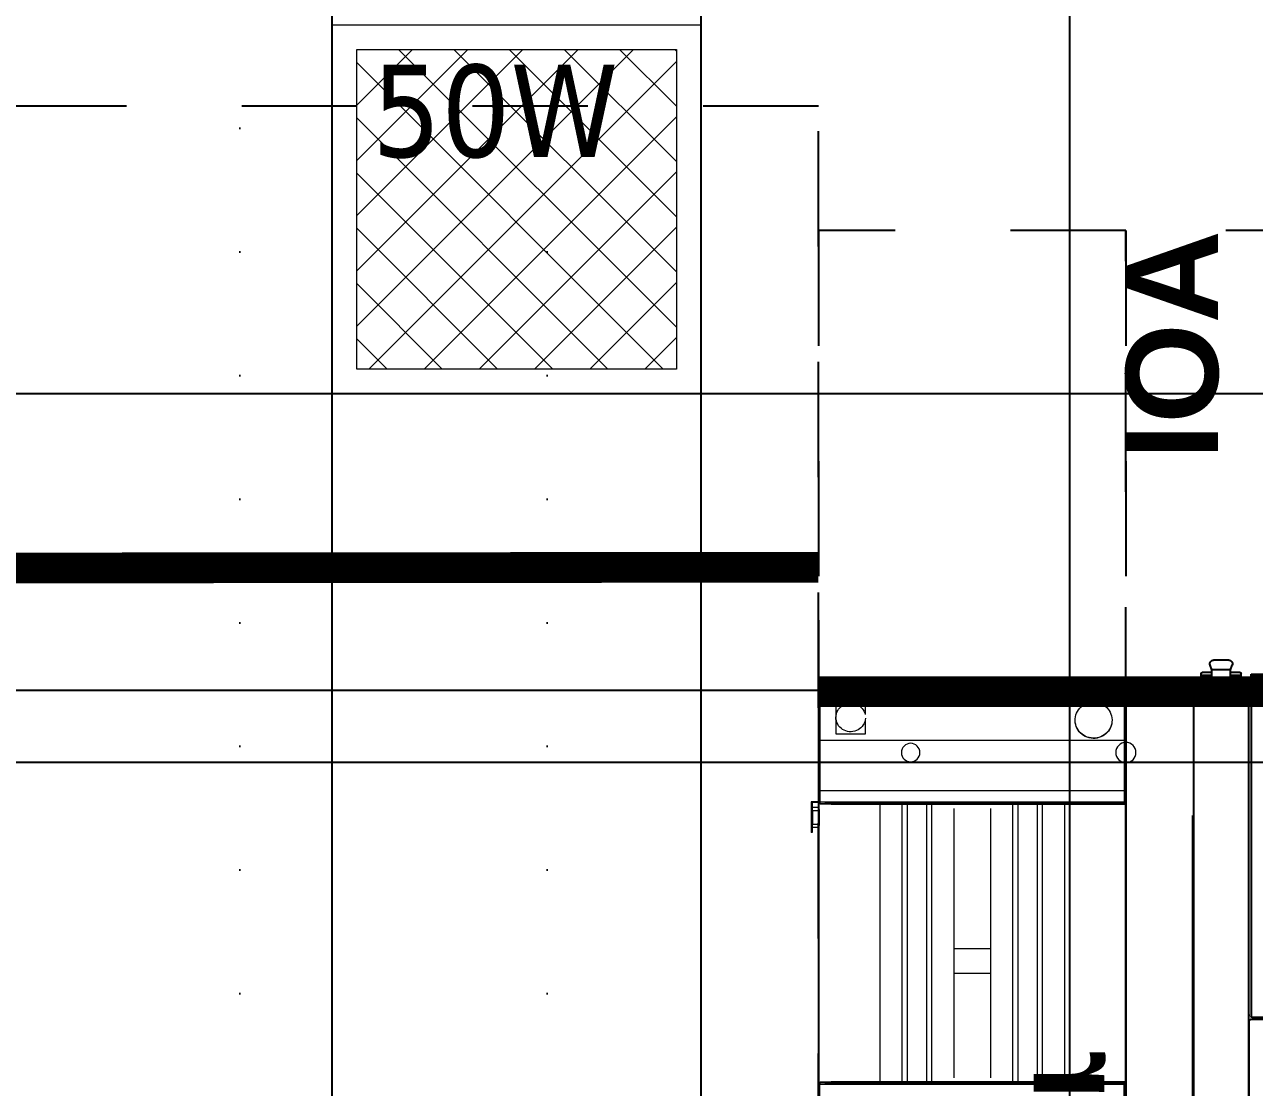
# Model space of a CAD drawing. Header units: centimetres. Extents: x 405564 to 502064, y 46284 to 60634.
# Drawn here: x 456049.7 to 456249.7, y 52649.7 to 52822.5 of the extents above; entities that cross this region are included whole.
import ezdxf
from ezdxf import colors
from ezdxf.entities.mleader import LeaderData, LeaderLine
from ezdxf.math import Vec2, Vec3
from ezdxf.xclip import XClip

# ---------------------------------------------------------------- set-up
doc = ezdxf.new("R2010")
doc.units = ezdxf.units.CM
doc.header["$XCLIPFRAME"] = 0
for name, pattern in [('3+1_3b$0$DASHED', [0.25, 0.125, -0.125]), ('ACAD_ISO07W100', [3, 0, -3]), ('DOT', [0.25, 0, -0.25])]:
    doc.linetypes.add(name, pattern=pattern)
for name, color, linetype in [('---___EB_draft03_cihazlar', 8, 'Continuous'), ('0-KRCN-ASMATAVAN-130426', 8, 'Continuous'), ('AS_DOS_TERAS_UST', 8, 'ACAD_ISO07W100'), ('AS_DUV', 8, 'Continuous'), ('AS_PYZ_BINA', 8, 'Continuous')]:
    doc.layers.add(name, color=color, linetype=linetype)
for name, color, linetype, lineweight in [('0-KRCN-AYDINLATMA-130426', 8, 'Continuous', 9), ('0-KRCN-MİMARİ-220526', 8, 'Continuous', 9), ('OL_Ic', 8, 'Continuous', 9)]:
    doc.layers.add(name, color=color, linetype=linetype, lineweight=lineweight)
doc.styles.add('Kalin02', font='arialbd.ttf')
doc.styles.add('Normal_ITL', font='swissi.ttf')
doc.styles.add('TAHOMA', font='tahoma.ttf')

# ---------------------------------------------------------------- blocks, each defined once
blk = doc.blocks.new('50W 60x60 cm  SIVA ALTI LED ARMATÜR')
at = {"layer": '0-KRCN-AYDINLATMA-130426'}
h = blk.add_hatch(dxfattribs=at)
h.set_pattern_fill('ANSI37', color=256, scale=0.2)
h.paths.add_polyline_path([(-2.6, 2.594), (2.6, 2.594), (2.6, -2.606), (-2.6, -2.606)])
for points in [[(-3, 2.994), (3, 2.994), (3, -3.007), (-3, -3.007)], [(-2.6, 2.594), (2.6, 2.594), (2.6, -2.606), (-2.6, -2.606)]]:
    blk.add_lwpolyline(points, close=True, dxfattribs=at)
at = {"layer": '0-KRCN-AYDINLATMA-130426', "insert": (-2.35, 2.344), "char_height": 1.5, "attachment_point": 1, "style": 'TAHOMA'}
blk.add_mtext_dynamic_manual_height_columns('{\\fTahoma|b0|i0|c162|p34;50W}', width=1.5, gutter_width=1.25, heights=[0], dxfattribs=at)
blk = doc.blocks.new('G$C27E741DA')
at = {"layer": '0-KRCN-AYDINLATMA-130426', "xscale": 10, "yscale": 10, "zscale": 10}
blk.add_blockref('50W 60x60 cm  SIVA ALTI LED ARMATÜR', (18065.68, 5658.55), dxfattribs=at)
blk = doc.blocks.new('AOI')
at = {"layer": '---___EB_draft03_cihazlar', "linetype": 'Continuous'}
for p, q in [((274949.34, -39777.94), (274949.29, -39777.94)), ((274949.34, -39780.5), (274949.34, -39777.94)), ((274949.34, -39777.99), (274949.44, -39777.99)), ((274949.44, -39777.55), (274949.44, -39786.15)), ((274949.64, -39777.35), (275075.74, -39777.35)), ((274970.09, -39777.19), (275037.49, -39777.19)), ((274946.84, -39780.35), (274946.84, -39778.75)), ((274947.34, -39778.6), (274946.99, -39778.6)), ((274947.34, -39778.6), (274946.99, -39778.6)), ((274947.34, -39780.35), (274947.34, -39778.6)), ((274948.99, -39778.61), (274947.34, -39778.61)), ((274948.99, -39780.37), (274948.99, -39778.6)), ((274948.99, -39778.6), (274949.14, -39778.6)), ((274949.14, -39778.09), (274949.14, -39780.5)), ((274949.36, -39784.85), (274949.36, -39778.85)), ((274949.44, -39778.85), (274949.36, -39778.85)), ((274944.82, -39783.08), (274944.82, -39780.62)), ((274946.42, -39780.35), (274945.63, -39780.06)), ((274946.42, -39783.35), (274946.42, -39780.35)), ((274948.61, -39780.35), (274946.42, -39780.35)), ((274948.61, -39783.35), (274948.61, -39780.35)), ((274949.36, -39780.5), (274948.61, -39780.5)), ((274949.14, -39780.37), (274948.86, -39780.37)), ((274949.14, -39780.37), (274948.99, -39780.37)), ((274946.42, -39783.35), (274945.63, -39783.64)), ((274948.61, -39783.35), (274946.42, -39783.35)), ((274946.84, -39784.95), (274946.84, -39783.35)), ((274947.34, -39785.1), (274947.34, -39783.35)), ((274949.36, -39783.19), (274948.61, -39783.19)), ((274949.14, -39783.32), (274948.86, -39783.32)), ((274949.14, -39783.32), (274948.86, -39783.32)), ((274948.99, -39785.1), (274948.99, -39783.32)), ((274949.14, -39783.19), (274949.14, -39785.61)), ((274949.34, -39785.76), (274949.34, -39783.19)), ((274947.34, -39785.1), (274946.99, -39785.1)), ((274947.34, -39785.1), (274946.99, -39785.1)), ((274948.99, -39785.09), (274947.34, -39785.09)), ((274948.99, -39785.1), (274949.14, -39785.1)), ((274949.34, -39785.76), (274949.29, -39785.76)), ((274949.34, -39785.71), (274949.44, -39785.71)), ((274949.44, -39784.85), (274949.36, -39784.85)), ((274947.08, -39786.75), (274947.08, -39787.05)), ((274948.04, -39786.75), (274947.08, -39786.75)), ((274947.08, -39787.05), (274947.08, -39866.65)), ((274948.04, -39787.05), (274947.08, -39787.05)), ((274948.04, -39787.05), (274947.08, -39787.05)), ((274947.25, -39786.75), (274947.25, -39787.05)), ((274947.25, -39787.05), (274947.25, -39866.65)), ((274948.04, -39786.75), (274948.04, -39787.05)), ((274948.04, -39786.75), (274949.04, -39786.75)), ((274948.04, -39787.05), (274948.04, -39866.65)), ((274949.04, -39787.05), (274948.04, -39787.05)), ((274948.44, -39787.05), (274948.44, -39866.65)), ((274949.44, -39787.05), (274948.44, -39787.05)), ((274949.04, -39786.75), (274949.04, -39787.05)), ((274949.44, -39786.75), (274949.04, -39786.75)), ((274949.04, -39787.05), (274949.04, -39866.65)), ((274949.44, -39787.05), (274949.04, -39787.05)), ((274949.44, -39786.75), (274949.44, -39786.95)), ((274949.44, -39786.95), (274949.44, -39866.75)), ((274949.64, -39786.75), (274949.62, -39786.75)), ((275075.74, -39786.35), (274949.64, -39786.35)), ((274949.64, -39786.75), (275002.74, -39786.75)), ((275002.94, -39798.85), (275002.94, -39786.95)), ((275003.24, -39798.55), (275003.24, -39786.6)), ((275003.34, -39786.35), (275003.34, -39786.43)), ((275075.74, -39786.4), (275003.44, -39786.4)), ((275003.49, -39786.35), (275003.49, -39786.4)), ((275003.54, -39786.35), (275003.54, -39786.4))]:
    blk.add_line(p, q, dxfattribs=at)
at = {"layer": '---___EB_draft03_cihazlar', "color": 1, "const_width": 5}
blk.add_lwpolyline([(274949.94, -39876.35), (274949.94, -39766.35)], dxfattribs=at)
at = {"layer": '---___EB_draft03_cihazlar', "color": 1, "linetype": '3+1_3b$0$DASHED', "ltscale": 150}
blk.add_lwpolyline([(274874.94, -39766.35), (275150.94, -39766.35), (275150.94, -39876.35), (274874.94, -39876.35)], close=True, dxfattribs=at)
at = {"layer": '---___EB_draft03_cihazlar', "color": 1}
blk.add_lwpolyline([(274949.94, -39766.35), (275075.94, -39766.35), (275075.94, -39876.35), (274949.94, -39876.35), (274949.94, -39766.35)], dxfattribs=at)
at = {"layer": '---___EB_draft03_cihazlar', "linetype": 'Continuous'}
for centre, radius, start, end in [((274949.29, -39778.09), 0.15, 90, 180), ((274949.64, -39777.55), 0.2, 90, 180), ((274946.99, -39778.75), 0.15, 90, 180), ((274945.42, -39780.62), 0.6, 70, 180), ((274948.86, -39780.77), 0.4, 90, 128.9044), ((274945.42, -39783.08), 0.6, 180, 290), ((274948.86, -39782.92), 0.4, 231.0956, 270), ((274946.99, -39784.95), 0.15, 180, 270), ((274949.29, -39785.61), 0.15, 180, 270), ((274949.64, -39786.15), 0.2, 180, 270), ((274949.62, -39786.96), 0.21, 90, 150.5709), ((274949.64, -39786.95), 0.2, 90, 180), ((275002.59, -39786), 0.375, 250.2243, 289.7757), ((275002.74, -39786.95), 0.2, 0, 90), ((275003.44, -39786.6), 0.2, 90, 180), ((275004.54, -39786.8), 1, 153.1583, 156.2881)]:
    blk.add_arc(centre, radius, start, end, dxfattribs=at)
at = {"layer": '---___EB_draft03_cihazlar', "insert": (274874.94, -39766.35), "char_height": 15, "attachment_point": 1, "style": 'Kalin02'}
blk.add_mtext_dynamic_manual_height_columns('AOI', width=590.7316, gutter_width=750, heights=[137.08], dxfattribs=at)
blk = doc.blocks.new('Conveyor0.5M')
at = {"layer": '---___EB_draft03_cihazlar', "linetype": 'Continuous', "lineweight": 15}
for p, q in [((276847.67, -40181.16), (276861.82, -40181.16)), ((276854.92, -40180.96), (276861.82, -40180.96)), ((276860.07, -40181.16), (276861.72, -40181.16)), ((276861.82, -40180.86), (276862.12, -40180.86)), ((276862.12, -40180.96), (276861.82, -40180.96)), ((276861.82, -40180.96), (276861.82, -40181.16)), ((276861.82, -40181.21), (276861.82, -40181.16)), ((276861.82, -40181.16), (276861.82, -40230.66)), ((276862.12, -40181.21), (276861.82, -40181.21)), ((276862.12, -40180.86), (276862.24, -40180.86)), ((276862.12, -40229.86), (276862.12, -40180.86)), ((276862.12, -40180.86), (276862.12, -40229.85)), ((276862.24, -40180.96), (276862.12, -40180.96)), ((276862.12, -40180.96), (276862.12, -40181.96)), ((276862.12, -40181.96), (276862.12, -40180.96)), ((276862.24, -40181.21), (276862.12, -40181.21)), ((276862.12, -40181.21), (276862.12, -40182.21)), ((276862.12, -40182.21), (276862.12, -40181.21)), ((276862.12, -40181.96), (276862.12, -40229.61)), ((276862.24, -40180.86), (276862.24, -40228.86)), ((276862.24, -40182.96), (276862.24, -40180.96)), ((276862.24, -40183.21), (276862.24, -40181.21)), ((276907.4, -40180.86), (276907.52, -40180.86)), ((276907.4, -40228.86), (276907.4, -40180.86)), ((276907.52, -40180.96), (276907.4, -40180.96)), ((276907.4, -40180.96), (276907.4, -40182.96)), ((276907.52, -40181.21), (276907.4, -40181.21)), ((276907.4, -40181.21), (276907.4, -40183.21)), ((276907.52, -40180.86), (276907.82, -40180.86)), ((276907.52, -40180.86), (276907.52, -40229.86)), ((276907.52, -40229.85), (276907.52, -40180.86)), ((276907.82, -40180.96), (276907.52, -40180.96)), ((276907.52, -40181.96), (276907.52, -40180.96)), ((276907.52, -40180.96), (276907.52, -40181.96)), ((276907.82, -40181.21), (276907.52, -40181.21)), ((276907.52, -40182.21), (276907.52, -40181.21)), ((276907.52, -40181.21), (276907.52, -40182.21)), ((276907.52, -40229.61), (276907.52, -40181.96)), ((276907.67, -40180.86), (276907.67, -40180.96)), ((276907.82, -40181.16), (276907.67, -40181.16)), ((276907.67, -40181.16), (276907.67, -40181.21)), ((276907.82, -40181.16), (276907.82, -40180.96)), ((276907.92, -40180.96), (276907.82, -40180.96)), ((276907.92, -40181.16), (276907.82, -40181.16)), ((276907.82, -40230.66), (276907.82, -40181.16)), ((276913.32, -40180.96), (276907.92, -40180.96)), ((276917.81, -40181.16), (276907.92, -40181.16)), ((276909.57, -40181.16), (276907.92, -40181.16)), ((276910.79, -40181.16), (276909.62, -40181.16)), ((276909.62, -40230.66), (276909.62, -40181.16)), ((276917.81, -40181.16), (276910.86, -40181.16)), ((276913.73, -40180.96), (276913.32, -40180.96)), ((276917.81, -40180.96), (276913.73, -40180.96)), ((276917.81, -40181.16), (276917.81, -40180.96)), ((276924.19, -40180.96), (276917.81, -40180.96)), ((276924.19, -40181.16), (276917.81, -40181.16)), ((276917.81, -40230.66), (276917.81, -40181.16)), ((276925.72, -40180.96), (276924.19, -40180.96)), ((276925.72, -40181.16), (276924.19, -40181.16)), ((276925.72, -40181.16), (276925.72, -40180.96)), ((276925.72, -40230.66), (276925.72, -40181.16)), ((276862.12, -40182.21), (276862.12, -40229.86)), ((276862.12, -40182.96), (276862.24, -40182.96)), ((276862.12, -40183.18), (276862.14, -40183.18)), ((276862.12, -40183.21), (276862.24, -40183.21)), ((276862.14, -40183.28), (276862.12, -40183.28)), ((276862.12, -40183.43), (276862.14, -40183.43)), ((276862.14, -40183.53), (276862.12, -40183.53)), ((276862.14, -40228.38), (276862.14, -40183.18)), ((276862.19, -40183.18), (276862.14, -40183.18)), ((276862.14, -40228.63), (276862.14, -40183.43)), ((276862.19, -40183.43), (276862.14, -40183.43)), ((276862.19, -40228.38), (276862.19, -40183.18)), ((276862.19, -40228.63), (276862.19, -40183.43)), ((276907.45, -40183.18), (276907.45, -40228.38)), ((276907.45, -40183.43), (276907.45, -40228.63)), ((276907.5, -40183.18), (276907.5, -40228.38)), ((276907.5, -40183.43), (276907.5, -40228.63)), ((276907.52, -40229.86), (276907.52, -40182.21)), ((276921.07, -40183.16), (276921.02, -40183.16)), ((276907.45, -40190.91), (276862.19, -40190.91)), ((276907.45, -40194.5), (276862.19, -40194.5)), ((276907.45, -40195.32), (276862.19, -40195.32)), ((276907.45, -40198.5), (276862.19, -40198.5)), ((276907.45, -40199.32), (276862.19, -40199.32)), ((276906.72, -40202.91), (276862.92, -40202.91)), ((276879.87, -40202.91), (276879.87, -40208.91)), ((276883.87, -40202.91), (276883.87, -40208.91)), ((276906.72, -40208.91), (276862.92, -40208.91)), ((276907.45, -40212.5), (276862.19, -40212.5)), ((276907.45, -40213.32), (276862.19, -40213.32)), ((276907.45, -40216.5), (276862.19, -40216.5)), ((276907.45, -40217.32), (276862.19, -40217.32)), ((276907.45, -40220.91), (276862.19, -40220.91)), ((276918.84, -40225.66), (276918.84, -40223.26)), ((276918.84, -40223.26), (276921.03, -40223.26)), ((276921.98, -40223.26), (276923.51, -40223.26)), ((276923.51, -40223.26), (276923.51, -40224.39)), ((276918.84, -40228.06), (276918.84, -40225.66)), ((276923.51, -40226.93), (276923.51, -40228.06)), ((276862.12, -40228.28), (276862.14, -40228.28)), ((276862.14, -40228.38), (276862.12, -40228.38)), ((276862.12, -40228.53), (276862.14, -40228.53)), ((276862.24, -40228.61), (276862.12, -40228.61)), ((276862.14, -40228.63), (276862.12, -40228.63)), ((276862.24, -40228.86), (276862.12, -40228.86)), ((276862.12, -40229.61), (276862.12, -40230.61)), ((276862.19, -40228.38), (276862.14, -40228.38)), ((276862.19, -40228.63), (276862.14, -40228.63)), ((276862.24, -40230.61), (276862.24, -40228.61)), ((276907.52, -40228.61), (276907.4, -40228.61)), ((276907.4, -40228.61), (276907.4, -40230.61)), ((276907.52, -40228.86), (276907.4, -40228.86)), ((276907.45, -40228.38), (276907.5, -40228.38)), ((276907.45, -40228.63), (276907.5, -40228.63)), ((276907.5, -40228.28), (276907.52, -40228.28)), ((276907.52, -40228.38), (276907.5, -40228.38)), ((276907.5, -40228.53), (276907.52, -40228.53)), ((276907.52, -40228.63), (276907.5, -40228.63)), ((276907.52, -40230.61), (276907.52, -40229.61)), ((276921.17, -40228.06), (276918.84, -40228.06)), ((276921.17, -40228.06), (276921.53, -40228.06)), ((276923.51, -40228.06), (276921.53, -40228.06)), ((276847.67, -40230.66), (276861.82, -40230.66)), ((276854.92, -40230.86), (276861.82, -40230.86)), ((276860.07, -40230.66), (276861.72, -40230.66)), ((276861.82, -40230.61), (276862.12, -40230.61)), ((276861.82, -40230.66), (276861.82, -40230.61)), ((276861.82, -40230.66), (276861.82, -40230.86)), ((276862.12, -40230.61), (276862.24, -40230.61)), ((276902.82, -40231.91), (276902.82, -40232.06)), ((276903.12, -40231.91), (276902.82, -40231.91)), ((276907.67, -40231.91), (276903.12, -40231.91)), ((276903.65, -40231.91), (276903.65, -40230.76)), ((276903.65, -40230.76), (276903.95, -40230.76)), ((276906.55, -40230.76), (276903.95, -40230.76)), ((276904.1, -40230.83), (276904.1, -40231.83)), ((276906.4, -40230.83), (276904.1, -40230.83)), ((276904.1, -40231.83), (276906.4, -40231.83)), ((276906.4, -40231.83), (276906.4, -40230.83)), ((276906.55, -40230.76), (276906.85, -40230.76)), ((276906.85, -40230.76), (276906.85, -40231.91)), ((276907.4, -40230.61), (276907.52, -40230.61)), ((276907.52, -40230.61), (276907.82, -40230.61)), ((276907.67, -40230.61), (276907.67, -40230.66)), ((276907.82, -40230.66), (276907.67, -40230.66)), ((276907.67, -40230.66), (276907.67, -40231.91)), ((276907.82, -40230.86), (276907.82, -40230.66)), ((276907.92, -40230.66), (276907.82, -40230.66)), ((276907.82, -40230.86), (276907.82, -40232.06)), ((276907.92, -40230.86), (276907.82, -40230.86)), ((276917.81, -40230.66), (276907.92, -40230.66)), ((276909.57, -40230.66), (276907.92, -40230.66)), ((276913.32, -40230.86), (276907.92, -40230.86)), ((276910.79, -40230.66), (276909.62, -40230.66)), ((276917.81, -40230.66), (276910.86, -40230.66)), ((276913.32, -40230.86), (276913.73, -40230.86)), ((276917.81, -40230.86), (276913.73, -40230.86)), ((276917.81, -40230.86), (276917.81, -40230.66)), ((276924.19, -40230.66), (276917.81, -40230.66)), ((276924.19, -40230.86), (276917.81, -40230.86)), ((276925.72, -40230.66), (276924.19, -40230.66)), ((276925.72, -40230.86), (276924.19, -40230.86)), ((276925.72, -40230.86), (276925.72, -40230.66)), ((276903.12, -40232.06), (276902.82, -40232.06)), ((276907.82, -40232.06), (276903.12, -40232.06))]:
    blk.add_line(p, q, dxfattribs=at)
at = {"layer": '---___EB_draft03_cihazlar', "color": 1, "const_width": 5}
blk.add_lwpolyline([(276925.72, -40181.06), (276925.72, -40230.91)], dxfattribs=at)
at = {"layer": '---___EB_draft03_cihazlar', "color": 1, "linetype": '3+1_3b$0$DASHED', "ltscale": 150}
blk.add_lwpolyline([(276770.72, -40180.91), (277000.72, -40180.91), (277000.72, -40230.91), (276770.72, -40230.91), (276770.72, -40180.91)], dxfattribs=at)
at = {"layer": '---___EB_draft03_cihazlar', "color": 1}
blk.add_lwpolyline([(276845.72, -40180.91), (276925.72, -40180.91), (276925.72, -40230.91), (276845.72, -40230.91), (276845.72, -40180.91)], dxfattribs=at)
at = {"layer": '---___EB_draft03_cihazlar', "linetype": 'Continuous', "lineweight": 15, "flags": 128}
for points in [[(276921.02, -40183.16), (276920.78, -40183.17), (276920.46, -40183.21), (276920.16, -40183.29), (276919.86, -40183.41), (276919.58, -40183.55), (276919.31, -40183.73), (276919.07, -40183.93), (276918.85, -40184.16), (276918.65, -40184.41), (276918.48, -40184.69), (276918.34, -40184.98), (276918.23, -40185.29), (276918.16, -40185.6), (276918.11, -40185.92), (276918.11, -40186.25), (276918.13, -40186.57), (276918.19, -40186.89), (276918.29, -40187.2), (276918.41, -40187.5), (276918.57, -40187.78), (276918.75, -40188.04), (276918.97, -40188.29), (276919.2, -40188.5), (276919.46, -40188.69), (276919.73, -40188.85), (276920.02, -40188.98), (276920.33, -40189.07), (276920.64, -40189.13), (276920.95, -40189.16), (276921.02, -40189.16)], [(276920.82, -40183.17), (276920.51, -40183.21), (276920.2, -40183.29), (276919.91, -40183.41), (276919.63, -40183.55), (276919.36, -40183.73), (276919.12, -40183.93), (276918.89, -40184.16), (276918.7, -40184.41), (276918.53, -40184.69), (276918.39, -40184.98), (276918.28, -40185.29), (276918.2, -40185.6), (276918.16, -40185.92), (276918.15, -40186.25), (276918.18, -40186.57), (276918.24, -40186.89), (276918.33, -40187.2), (276918.46, -40187.5), (276918.62, -40187.78), (276918.8, -40188.04), (276919.01, -40188.29), (276919.25, -40188.5), (276919.5, -40188.69), (276919.78, -40188.85), (276920.07, -40188.98), (276920.37, -40189.07), (276920.68, -40189.13), (276921, -40189.16), (276921.31, -40189.15), (276921.63, -40189.1), (276921.93, -40189.02), (276922.23, -40188.91), (276922.51, -40188.77), (276922.78, -40188.59), (276923.02, -40188.39), (276923.24, -40188.16), (276923.44, -40187.9), (276923.61, -40187.63), (276923.75, -40187.34), (276923.86, -40187.03), (276923.93, -40186.72), (276923.98, -40186.39), (276923.98, -40186.07), (276923.96, -40185.75), (276923.9, -40185.43), (276923.8, -40185.12), (276923.68, -40184.82), (276923.52, -40184.54), (276923.34, -40184.27), (276923.12, -40184.03), (276922.89, -40183.81), (276922.63, -40183.63), (276922.36, -40183.47), (276922.07, -40183.34), (276921.76, -40183.24), (276921.45, -40183.18), (276921.14, -40183.16), (276920.82, -40183.17)], [(276921.38, -40223.26), (276921.1, -40223.3), (276920.82, -40223.37), (276920.55, -40223.48), (276920.3, -40223.62), (276920.06, -40223.79), (276919.85, -40223.99), (276919.67, -40224.21), (276919.51, -40224.46), (276919.38, -40224.72), (276919.28, -40225), (276919.22, -40225.29), (276919.2, -40225.58), (276919.2, -40225.88), (276919.25, -40226.17), (276919.33, -40226.46), (276919.44, -40226.73), (276919.58, -40226.98), (276919.76, -40227.22), (276919.96, -40227.43), (276920.18, -40227.62), (276920.42, -40227.77), (276920.68, -40227.9), (276920.96, -40227.99), (276921.24, -40228.04), (276921.53, -40228.06), (276921.81, -40228.04), (276922.1, -40227.99), (276922.37, -40227.9), (276922.63, -40227.77), (276922.87, -40227.62), (276923.1, -40227.43), (276923.3, -40227.22), (276923.47, -40226.98), (276923.61, -40226.73), (276923.73, -40226.46), (276923.81, -40226.17), (276923.85, -40225.88), (276923.86, -40225.58), (276923.83, -40225.29), (276923.77, -40225), (276923.68, -40224.72), (276923.55, -40224.46), (276923.39, -40224.21), (276923.2, -40223.99), (276922.99, -40223.79), (276922.76, -40223.62), (276922.5, -40223.48), (276922.23, -40223.37), (276921.98, -40223.3)]]:
    blk.add_lwpolyline(points, dxfattribs=at)
at = {"layer": '---___EB_draft03_cihazlar', "linetype": 'Continuous', "lineweight": 15}
for centre, radius in [((276915.81, -40180.91), 1.65), ((276915.81, -40215.91), 1.5)]:
    blk.add_circle(centre, radius, dxfattribs=at)
for points, knots in [([(276913.73, -40180.96), (276913.7, -40180.97), (276913.63, -40181), (276913.51, -40181.02), (276913.4, -40180.99), (276913.34, -40180.97), (276913.32, -40180.96)], [0, 0, 0, 0, 0.180493, 0.539525, 0.833186, 1, 1, 1, 1]), ([(276925.72, -40181.16), (276925.72, -40181.16), (276925.71, -40181.16), (276925.63, -40181.16), (276925.49, -40181.16), (276925.3, -40181.16), (276925.07, -40181.16), (276924.79, -40181.16), (276924.5, -40181.16), (276924.29, -40181.16), (276924.19, -40181.16)], [0, 0, 0, 0, 0.1188962, 0.2428755, 0.3704871, 0.5000004, 0.6295123, 0.7571256, 0.8811033, 1, 1, 1, 1]), ([(276913.32, -40230.86), (276913.34, -40230.85), (276913.4, -40230.82), (276913.51, -40230.8), (276913.63, -40230.82), (276913.7, -40230.85), (276913.73, -40230.86)], [0, 0, 0, 0, 0.166814, 0.460475, 0.819507, 1, 1, 1, 1])]:
    blk.add_open_spline(points, degree=3, knots=knots, dxfattribs=at)
at = {"layer": '---___EB_draft03_cihazlar', "insert": (276770.72, -40180.91), "char_height": 15, "attachment_point": 1, "style": 'Kalin02'}
blk.add_mtext_dynamic_manual_height_columns('Conveyor \\P0.5M', width=590.7316, gutter_width=750, heights=[137.08], dxfattribs=at)
blk = doc.blocks.new('A$Ca63a641c')
at = {"layer": 'AS_PYZ_BINA'}
ml = blk.add_multileader_mtext('Standard', dxfattribs=at)
ml.set_content('EST boyalı panel çit ve panel çit kapı (AS 51.101)', color=256, style='Normal_ITL')
ml.set_leader_properties()
ml.build(insert=Vec2(0, 0))
ml.multileader.update_dxf_attribs({"dogleg_length": 0.379, "arrow_head_size": 17.04, "scale": 75})
ctx = ml.context
ctx.base_point, ctx.scale, ctx.char_height, ctx.arrow_head_size, ctx.landing_gap_size, ctx.plane_origin = Vec3(140.51, 464.3), 75, 20, 17.04, 14.2, Vec3(92.51, 620.11)
notes = []
notes.append((ctx, [(0, (1, 1, 0), (112.11, 464.3), (1, 0), 28.4, [(0, [(68.5, 410)], 0, [])])]))
ctx.mtext.insert, ctx.mtext.width, ctx.mtext.flow_direction = Vec3(154.71, 477.51), 604.5634, 5
for ctx, leaders in notes:
    for number, flags, end, landing, length, lines in leaders:
        leader = LeaderData()
        leader.index, (leader.has_last_leader_line, leader.has_dogleg_vector, leader.attachment_direction) = number, flags
        leader.last_leader_point, leader.dogleg_vector, leader.dogleg_length = Vec3(end), Vec3(landing), length
        for number, points, colour, breaks in lines:
            line = LeaderLine()
            line.index, line.vertices, line.color, line.breaks = number, Vec3.list(points), colors.encode_raw_color(colour), breaks
            leader.lines.append(line)
        ctx.leaders.append(leader)
blk = doc.blocks.new('A$C85dec720')
at = {"layer": 'OL_Ic'}
blk.add_blockref('A$Ca63a641c', (5315.08, 5344.25, 28.4), dxfattribs=at)
blk = doc.blocks.new('A$C6A10300A')
at = {"layer": '---___EB_draft03_cihazlar', "linetype": '3+1_3b$0$DASHED', "ltscale": 150}
for p, q in [((18114.77, -7824.74), (16950.18, -7824.74)), ((18114.77, -8147.59), (18114.77, -7824.74))]:
    blk.add_line(p, q, dxfattribs=at)
at = {"layer": '---___EB_draft03_cihazlar'}
for p, q in [((18114.77, -7899.74), (16950.18, -7899.74)), ((18114.82, -8059.36), (18114.82, -7908.36)), ((16986.39, -7919.74), (18114.77, -7919.74))]:
    blk.add_line(p, q, dxfattribs=at)
at = {"layer": '---___EB_draft03_cihazlar', "const_width": 5}
blk.add_lwpolyline([(16950.18, -7900.74), (18114.77, -7899.74)], dxfattribs=at)
at = {"layer": 'AS_DOS_TERAS_UST', "linetype": 'DOT', "ltscale": 80}
for p, q in [((18020.68, -8451.45), (18020.68, -7201.45)), ((18070.68, -8451.45), (18070.68, -7201.45))]:
    blk.add_line(p, q, dxfattribs=at)
at = {"layer": '---___EB_draft03_cihazlar', "xscale": -1}
for name, p, rotation in [('Conveyor0.5M', (58345.68, -284845.68), 270), ('AOI', (-21601.58, 267029.98), 89.99999999999997)]:
    blk.add_blockref(name, p, dxfattribs=dict(at, rotation=rotation))
at = {"layer": 'AS_DUV'}
ref = blk.add_blockref('A$C85dec720', (28900.96, -17748.98), dxfattribs=dict(at, rotation=105.0255580063709))
XClip(ref).set_block_clipping_path([(6220.3367769278, 6783.7313721173), (4126.4071464743, -1017.0000000052), (7354.8298234051, -1883.5969356479), (9448.7594538586, 5917.1344364745)])

msp = doc.modelspace()

# ---------------------------------------------------------------- linework, layer by layer
at = {"layer": '0-KRCN-ASMATAVAN-130426'}
for p, q in [((456099.75, 52222.56), (456099.75, 53422.56)), ((456159.75, 52222.56), (456159.75, 53422.56)), ((456219.75, 52222.56), (456219.75, 53422.56)), ((455859.75, 52762.56), (456579.75, 52762.56)), ((455859.75, 52702.56), (456579.75, 52702.56))]:
    msp.add_line(p, q, dxfattribs=at)

# ---------------------------------------------------------------- block references
at = {"layer": '0-KRCN-AYDINLATMA-130426'}
msp.add_blockref('G$C27E741DA', (438064.07, 47134.02), dxfattribs=at)

# ---------------------------------------------------------------- next in the draw order: block references
at = {"layer": '0-KRCN-MİMARİ-220526'}
msp.add_blockref('A$C6A10300A', (438064.07, 60634.02), dxfattribs=at)

doc.saveas('drawing.dxf')
